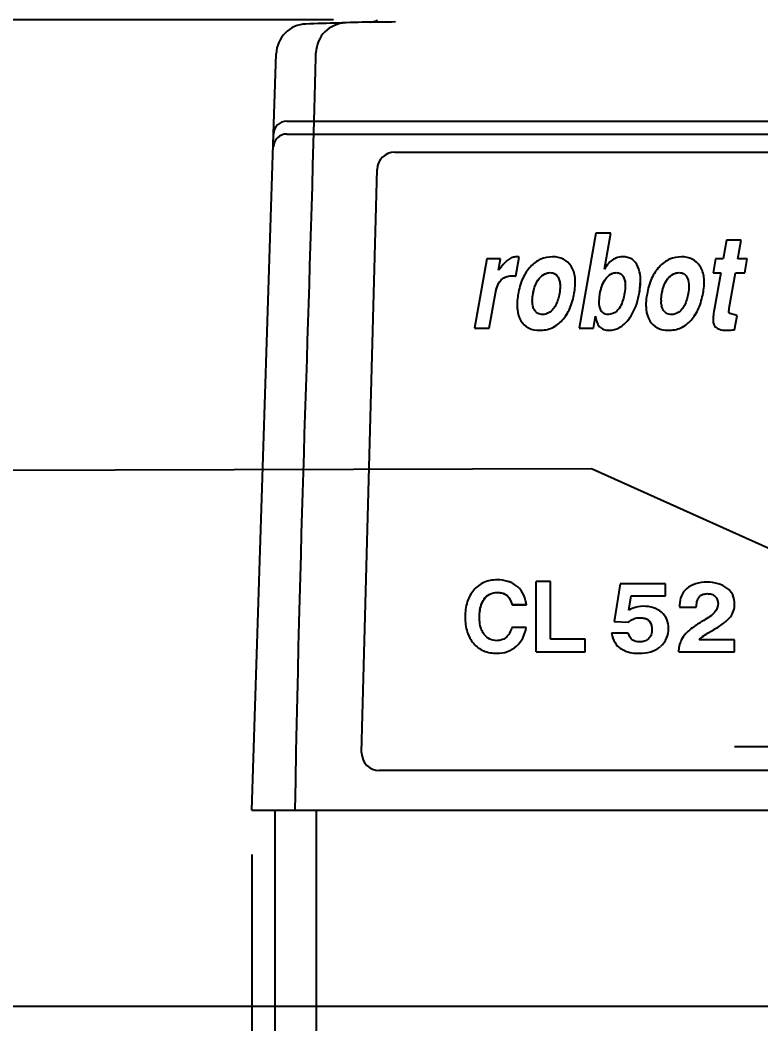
# Model space of a CAD drawing. Extents: x 230 to 4050, y 0 to 2754.
# Drawn here: x 1388.7 to 1556.8, y 965.7 to 1193.6 of the extents above; entities that cross this region are included whole.
import ezdxf

# ---------------------------------------------------------------- set-up
doc = ezdxf.new("R2010")
doc.units = 0
doc.header["$LTSCALE"] = 2
doc.linetypes.add('CENTER', pattern=[50.8, 31.75, -6.35, 6.35, -6.35])
doc.layers.get('0').update_dxf_attribs({"linetype": 'CONTINUOUS'})
doc.layers.get('DEFPOINTS').update_dxf_attribs({"linetype": 'CONTINUOUS'})
doc.layers.add('DANMEN', color=7, linetype='CONTINUOUS')
doc.layers.add('SUNPOU', color=7, linetype='CONTINUOUS')
doc.styles.get("Standard").update_dxf_attribs({"font": 'romans.shx', "bigfont": 'extfont.shx'})
doc.dimstyles.get("Standard").update_dxf_attribs({"dimscale": 10, "dimtxt": 2, "dimasz": 3, "dimexe": 1, "dimexo": 1, "dimgap": 0.6, "dimtad": 3, "dimdec": 0, "dimzin": 0, "dimdsep": 46, "dimtxsty": 'STANDARD', "dimblk1": 'OPEN', "dimblk2": 'OPEN', "dimsah": 1, "dimcen": 1.5, "dimadec": 0, "dimazin": 0, "dimtfac": 1, "dimtdec": 0, "dimtmove": 0, "dimatfit": 0, "dimldrblk": 'DOTSMALL', "dimfxl": 1, "dimtvp": 1, "dimtolj": 1, "dimtzin": 0, "dimarcsym": 0})

# ---------------------------------------------------------------- blocks, each defined once
blk = doc.blocks.new('_DotSmall')
at = {"color": 0, "linetype": 'ByBlock', "const_width": 0.5}
blk.add_lwpolyline([(-0.0625, 0, 1), (0.0625, 0, 1)], format="xyb", close=True, dxfattribs=at)
blk = doc.blocks.new('_OPEN')
at = {"color": 0, "linetype": 'ByBlock'}
for p, q in [((-1, 0.1667), (0, 0)), ((0, 0), (-1, -0.1667)), ((0, 0), (-1, 0))]:
    blk.add_line(p, q, dxfattribs=at)
blk = doc.blocks.new('*D6')
at = {"layer": 'DEFPOINTS', "color": 0}
for p in [(1204.2, 1193.66), (1469.78, 1193.66), (1345.94, 808.66)]:
    blk.add_point(p, dxfattribs=at)
at = {"layer": 'SUNPOU', "color": 0, "lineweight": -2}
for p, q in [((1459.78, 1193.66), (1194.2, 1193.66)), ((1204.2, 838.66), (1204.2, 1163.66)), ((1335.94, 808.66), (1194.2, 808.66))]:
    blk.add_line(p, q, dxfattribs=at)
at = {"layer": 'SUNPOU', "color": 0, "lineweight": -2, "xscale": 30, "yscale": 30, "zscale": 30}
for p, rotation in [((1204.2, 1193.66), 90), ((1204.2, 808.66), 270)]:
    blk.add_blockref('_OPEN', p, dxfattribs=dict(at, rotation=rotation))
at = {"layer": 'SUNPOU', "color": 0, "insert": (1188.2, 1001.16), "char_height": 20, "attachment_point": 5, "rotation": 90}
blk.add_mtext('\\A1;385', dxfattribs=at)
blk = doc.blocks.new('*D7')
at = {"layer": 'DEFPOINTS', "color": 0}
for p in [(1104.2, 1678.66), (1646.02, 1678.66), (1345.94, 808.66)]:
    blk.add_point(p, dxfattribs=at)
at = {"layer": 'SUNPOU', "color": 0, "lineweight": -2}
for p, q in [((1636.02, 1678.66), (1094.2, 1678.66)), ((1104.2, 838.66), (1104.2, 1648.66)), ((1335.94, 808.66), (1094.2, 808.66))]:
    blk.add_line(p, q, dxfattribs=at)
at = {"layer": 'SUNPOU', "color": 0, "lineweight": -2, "xscale": 30, "yscale": 30, "zscale": 30}
for p, rotation in [((1104.2, 1678.66), 90), ((1104.2, 808.66), 270)]:
    blk.add_blockref('_OPEN', p, dxfattribs=dict(at, rotation=rotation))
at = {"layer": 'SUNPOU', "color": 0, "insert": (1088.2, 1243.66), "char_height": 20, "attachment_point": 5, "rotation": 90}
blk.add_mtext('\\A1;870', dxfattribs=at)
blk = doc.blocks.new('*D9')
at = {"layer": 'DEFPOINTS', "color": 0}
for p in [(1861.06, 1598.11), (1441.29, 1014.16), (1861.06, 467.97)]:
    blk.add_point(p, dxfattribs=at)
at = {"layer": 'SUNPOU', "color": 0, "linetype": 'ByBlock', "lineweight": -2}
for p, q in [((1861.06, 1588.11), (1861.06, 457.97)), ((1441.29, 1004.16), (1441.29, 457.97)), ((1471.29, 467.97), (1831.06, 467.97))]:
    blk.add_line(p, q, dxfattribs=at)
at = {"layer": 'SUNPOU', "color": 0, "lineweight": -2, "xscale": 30, "yscale": 30, "zscale": 30, "rotation": 180}
blk.add_blockref('_OPEN', (1441.29, 467.97), dxfattribs=at)
at = {"layer": 'SUNPOU', "color": 0, "lineweight": -2, "xscale": 30, "yscale": 30, "zscale": 30}
blk.add_blockref('_OPEN', (1861.06, 467.97), dxfattribs=at)
at = {"layer": 'SUNPOU', "color": 0, "insert": (1651.17, 483.97), "char_height": 20, "attachment_point": 5}
blk.add_mtext('\\A1;420', dxfattribs=at)
blk = doc.blocks.new('*D21')
at = {"layer": 'DEFPOINTS', "color": 0}
for p in [(1811.29, 1075.36), (1441.29, 1014.16), (1811.29, 517.97)]:
    blk.add_point(p, dxfattribs=at)
at = {"layer": 'SUNPOU', "color": 0, "linetype": 'ByBlock', "lineweight": -2}
for p, q in [((1811.29, 1065.36), (1811.29, 507.97)), ((1441.29, 1004.16), (1441.29, 507.97)), ((1471.29, 517.97), (1781.29, 517.97))]:
    blk.add_line(p, q, dxfattribs=at)
at = {"layer": 'SUNPOU', "color": 0, "lineweight": -2, "xscale": 30, "yscale": 30, "zscale": 30, "rotation": 180}
blk.add_blockref('_OPEN', (1441.29, 517.97), dxfattribs=at)
at = {"layer": 'SUNPOU', "color": 0, "lineweight": -2, "xscale": 30, "yscale": 30, "zscale": 30}
blk.add_blockref('_OPEN', (1811.29, 517.97), dxfattribs=at)
at = {"layer": 'SUNPOU', "color": 0, "insert": (1626.29, 533.97), "char_height": 20, "attachment_point": 5}
blk.add_mtext('\\A1;370', dxfattribs=at)
blk = doc.blocks.new('*D23')
at = {"layer": 'DEFPOINTS', "color": 0}
for p in [(1573.58, 1498.66), (1154.2, 808.66), (1898.5, 808.66)]:
    blk.add_point(p, dxfattribs=at)
at = {"layer": 'SUNPOU', "color": 0, "linetype": 'ByBlock', "lineweight": -2}
for p, q in [((1563.58, 1498.66), (1144.2, 1498.66)), ((1154.2, 1468.66), (1154.2, 838.66)), ((1888.5, 808.66), (1144.2, 808.66))]:
    blk.add_line(p, q, dxfattribs=at)
at = {"layer": 'SUNPOU', "color": 0, "lineweight": -2, "xscale": 30, "yscale": 30, "zscale": 30}
for p, rotation in [((1154.2, 1498.66), 90), ((1154.2, 808.66), 270)]:
    blk.add_blockref('_OPEN', p, dxfattribs=dict(at, rotation=rotation))
at = {"layer": 'SUNPOU', "color": 0, "insert": (1138.2, 1153.66), "char_height": 20, "attachment_point": 5, "rotation": 90}
blk.add_mtext('\\A1;690', dxfattribs=at)

msp = doc.modelspace()

# ---------------------------------------------------------------- linework, layer by layer
at = {"color": 2}
for p, q in [((1468.14, 1193.18), (1468.16, 1193.18)), ((1468.78, 1193.18), (1468.14, 1193.18)), ((1468.85, 1193.18), (1468.78, 1193.18)), ((1469.78, 1193.19), (1468.85, 1193.18)), ((1470.69, 1193.19), (1469.78, 1193.19)), ((1472.96, 1193.19), (1470.69, 1193.19)), ((1473.86, 1193.2), (1472.96, 1193.19)), ((1446.17, 1167.75), (1446.78, 1185.98)), ((1449.17, 1170.66), (1696.74, 1170.66)), ((1441.29, 1014.16), (1446.17, 1167.75)), ((1449.17, 1167.75), (1696.74, 1167.75)), ((1473.69, 1163.6), (1673.46, 1163.6)), ((1466.18, 1027.27), (1469.69, 1159.71)), ((1519.34, 1145.23), (1515.53, 1123.64)), ((1522.69, 1145.23), (1519.34, 1145.23)), ((1521.25, 1137.05), (1522.69, 1145.23)), ((1522.69, 1145.23), (1522.69, 1145.23)), ((1548.96, 1143.63), (1548.21, 1139.4)), ((1552.31, 1143.63), (1548.96, 1143.63)), ((1551.57, 1139.4), (1552.31, 1143.63)), ((1552.31, 1143.63), (1552.31, 1143.63)), ((1494.58, 1139.4), (1491.8, 1123.64)), ((1497.71, 1139.4), (1494.58, 1139.4)), ((1497.25, 1136.8), (1497.71, 1139.4)), ((1497.71, 1139.39), (1497.71, 1139.4)), ((1501.19, 1135.51), (1501.95, 1139.82)), ((1501.19, 1135.51), (1501.94, 1139.76)), ((1501.95, 1139.82), (1501.95, 1139.82)), ((1546.46, 1139.4), (1545.91, 1136.26)), ((1548.21, 1139.4), (1546.46, 1139.4)), ((1553.65, 1139.4), (1551.57, 1139.4)), ((1553.1, 1136.26), (1553.65, 1139.4)), ((1553.1, 1136.26), (1553.65, 1139.39)), ((1553.65, 1139.39), (1553.65, 1139.4)), ((1497.58, 1137.24), (1497.25, 1136.8)), ((1500.31, 1135.57), (1500.31, 1135.57)), ((1501.19, 1135.51), (1501.19, 1135.51)), ((1508.97, 1136.27), (1508.97, 1136.27)), ((1522.01, 1135.39), (1522.01, 1135.39)), ((1523.94, 1136.27), (1523.94, 1136.27)), ((1538.21, 1136.27), (1538.21, 1136.27)), ((1545.91, 1136.26), (1547.66, 1136.26)), ((1545.91, 1136.26), (1545.91, 1136.26)), ((1547.66, 1136.26), (1546.24, 1128.21)), ((1549.6, 1128.24), (1551.01, 1136.26)), ((1549.6, 1128.24), (1551.01, 1136.26)), ((1551.01, 1136.26), (1553.1, 1136.26)), ((1551.01, 1136.26), (1553.1, 1136.26)), ((1551.01, 1136.26), (1551.01, 1136.26)), ((1553.1, 1136.26), (1553.1, 1136.26)), ((1497.61, 1134.36), (1497.61, 1134.37)), ((1506.59, 1135.1), (1506.59, 1135.1)), ((1510.88, 1135), (1510.88, 1135)), ((1514.66, 1134.09), (1514.66, 1134.09)), ((1525.71, 1135.07), (1525.71, 1135.07)), ((1529.23, 1131.79), (1529.48, 1134.41)), ((1529.48, 1134.41), (1529.48, 1134.41)), ((1535.83, 1135.1), (1535.83, 1135.1)), ((1540.12, 1135), (1540.12, 1135)), ((1543.9, 1134.09), (1543.9, 1134.09)), ((1495.15, 1123.64), (1496.56, 1131.6)), ((1495.15, 1123.64), (1496.56, 1131.59)), ((1496.56, 1131.59), (1496.56, 1131.6)), ((1505.07, 1131.54), (1505.07, 1131.54)), ((1514.43, 1131.64), (1514.43, 1131.64)), ((1520.07, 1129.67), (1520.25, 1131.52)), ((1520.25, 1131.52), (1520.25, 1131.52)), ((1529.23, 1131.79), (1529.23, 1131.79)), ((1534.31, 1131.54), (1534.31, 1131.54)), ((1543.66, 1131.64), (1543.66, 1131.64)), ((1501.46, 1128.92), (1501.46, 1128.92)), ((1530.69, 1128.92), (1530.69, 1128.92)), ((1518.77, 1123.64), (1519.25, 1126.38)), ((1518.77, 1123.64), (1519.25, 1126.38)), ((1519.25, 1126.38), (1519.25, 1126.38)), ((1549.6, 1128.24), (1549.6, 1128.24)), ((1550.82, 1123.32), (1551.37, 1126.47)), ((1550.82, 1123.31), (1551.37, 1126.46)), ((1551.37, 1126.46), (1551.37, 1126.47)), ((1502.32, 1125.33), (1502.32, 1125.34)), ((1511.69, 1125.45), (1511.69, 1125.46)), ((1526.64, 1125.51), (1526.64, 1125.52)), ((1531.56, 1125.33), (1531.56, 1125.34)), ((1540.92, 1125.45), (1540.92, 1125.46)), ((1545.92, 1125.48), (1545.96, 1124.93)), ((1545.92, 1125.48), (1545.92, 1125.48)), ((1545.96, 1124.92), (1545.96, 1124.93)), ((1491.8, 1123.64), (1491.8, 1123.64)), ((1491.8, 1123.64), (1495.15, 1123.64)), ((1491.8, 1123.64), (1495.15, 1123.64)), ((1495.15, 1123.64), (1495.15, 1123.64)), ((1506.57, 1123.18), (1506.57, 1123.18)), ((1515.53, 1123.64), (1518.77, 1123.64)), ((1515.53, 1123.64), (1518.77, 1123.64)), ((1515.53, 1123.64), (1515.53, 1123.64)), ((1518.77, 1123.64), (1518.77, 1123.64)), ((1522.38, 1123.18), (1522.38, 1123.18)), ((1535.8, 1123.18), (1535.8, 1123.18)), ((1546.93, 1123.62), (1546.93, 1123.62)), ((1548.88, 1123.18), (1548.88, 1123.18)), ((1550.82, 1123.31), (1550.82, 1123.32)), ((1509.04, 1066.15), (1505.78, 1066.15)), ((1505.78, 1050.16), (1505.78, 1066.15)), ((1509.04, 1053.03), (1509.04, 1066.15)), ((1524.84, 1065.61), (1523.47, 1057.01)), ((1535.11, 1065.61), (1524.84, 1065.61)), ((1535.11, 1062.89), (1535.11, 1065.61)), ((1496.96, 1063.63), (1496.96, 1063.63)), ((1526.81, 1059.62), (1527.33, 1062.9)), ((1526.81, 1059.61), (1527.33, 1062.89)), ((1527.33, 1062.9), (1535.11, 1062.9)), ((1527.33, 1062.89), (1527.33, 1062.9)), ((1527.33, 1062.89), (1534.14, 1062.89)), ((1542.82, 1062.69), (1542.82, 1062.69)), ((1544.62, 1063.37), (1544.62, 1063.37)), ((1546.38, 1062.74), (1546.38, 1062.74)), ((1493.98, 1062.13), (1493.98, 1062.14)), ((1500.31, 1060.87), (1503.57, 1060.87)), ((1500.31, 1060.86), (1500.31, 1060.87)), ((1500.31, 1060.86), (1503.57, 1060.86)), ((1503.57, 1060.86), (1503.57, 1060.87)), ((1538.33, 1060.81), (1538.33, 1060.81)), ((1538.34, 1060.27), (1542.12, 1060.27)), ((1538.34, 1060.27), (1538.34, 1060.27)), ((1542.12, 1060.27), (1542.12, 1060.27)), ((1547.04, 1061.12), (1547.04, 1061.13)), ((1550.82, 1060.99), (1550.82, 1061)), ((1489.66, 1058.05), (1489.66, 1058.05)), ((1489.66, 1058.05), (1489.66, 1058.05)), ((1492.92, 1058.04), (1492.92, 1058.04)), ((1529.33, 1057.91), (1529.33, 1057.91)), ((1549.85, 1058.1), (1549.85, 1058.1)), ((1503.53, 1055.72), (1500.28, 1055.72)), ((1503.53, 1055.72), (1503.53, 1055.72)), ((1523.47, 1057.01), (1526.74, 1056.89)), ((1523.47, 1057.01), (1526.74, 1056.89)), ((1523.47, 1057.01), (1523.47, 1057.01)), ((1526.74, 1056.89), (1526.74, 1056.89)), ((1526.66, 1054.37), (1522.88, 1054.37)), ((1522.88, 1054.37), (1522.88, 1054.37)), ((1532.06, 1055.15), (1532.06, 1055.16)), ((1535.84, 1055.5), (1535.84, 1055.5)), ((1544.82, 1054.46), (1546.19, 1055.26)), ((1544.82, 1054.46), (1546.19, 1055.26)), ((1544.82, 1054.46), (1544.82, 1054.46)), ((1546.19, 1055.26), (1546.19, 1055.26)), ((1491.6, 1052.03), (1491.6, 1052.04)), ((1501.3, 1051.42), (1501.3, 1051.42)), ((1516.88, 1053.03), (1509.04, 1053.03)), ((1516.88, 1050.16), (1516.88, 1053.03)), ((1534.03, 1051.41), (1534.03, 1051.41)), ((1550.78, 1052.88), (1542.75, 1052.88)), ((1550.78, 1050.16), (1550.78, 1052.88)), ((1496.81, 1049.82), (1496.81, 1049.82)), ((1505.78, 1050.16), (1516.88, 1050.16)), ((1525.01, 1050.85), (1525.01, 1050.86)), ((1529.17, 1049.82), (1529.17, 1049.82)), ((1538.15, 1050.67), (1538.15, 1050.67)), ((1538.15, 1050.16), (1538.15, 1050.67)), ((1538.15, 1050.16), (1550.78, 1050.16)), ((1466.18, 1027.27), (1466.18, 1027.17)), ((1676.97, 1023.17), (1470.18, 1023.17)), ((1441.29, 1014.16), (1705.95, 1014.16)), ((1446.58, 826.66), (1446.58, 1014.16)), ((1455.95, 826.66), (1455.95, 1014.16))]:
    msp.add_line(p, q, dxfattribs=at)
msp.add_lwpolyline([(1468.89, 1193.27), (1469.44, 1193.44), (1469.81, 1193.61)], dxfattribs=at)
for centre, radius, start, end in [((1453.77, 1185.74), 7, 91.8525, 178.0855), ((1563.75, -2214.55), 3409.07, 91.60712, 91.8525), ((1462.81, 1186.02), 7, 91.7003, 178.5963), ((1468.02, 1197.2), 4.02, 271.6551, 286.6648), ((1468.03, 1197.18), 4, 286.6977, 289.452), ((1468.02, 1197.19), 4.01, 289.4569, 296.4711), ((1449.17, 1167.66), 3, 90, 178.2), ((1449.17, 1164.75), 3, 90, 178.2), ((1473.69, 1159.6), 4, 89.9864, 178.4853), ((1512.42, 1129.81), 7.52, 178.4448, 179.9237), ((1511.66, 1129.81), 6.75, 179.9289, 180.9536), ((1508.89, 1129.6), 3.98, 189.4201, 192.8074), ((1541.66, 1129.81), 7.52, 178.4448, 179.9237), ((1540.89, 1129.81), 6.75, 179.9289, 180.9536), ((1538.13, 1129.6), 3.98, 189.42, 192.8074), ((1553.55, 1060.79), 15.22, 179.9229, 180.5347), ((1547.2, 1060.74), 8.87, 180.6042, 181.3453), ((1546.75, 1060.73), 8.42, 181.3525, 181.7806), ((1546.99, 1060.74), 8.66, 181.7894, 183.1324), ((1530.33, 1055.57), 5.57, 308.8161, 311.581), ((1470.18, 1027.17), 4, 180.0436, 270.0142)]:
    msp.add_arc(centre, radius, start, end, dxfattribs=at)
for points, knots in [([(1451.08, 1014.16), (1452.52, 1088.01), (1453.96, 1116.06), (1455.41, 1170.66), (1455.54, 1175.64), (1455.68, 1180.81), (1455.81, 1186.2)], [0, 0, 0, 0, 1, 1, 1, 1.091109, 1.091109, 1.091109, 1.091109]), ([(1501.35, 1139.86), (1501.02, 1139.86), (1500.34, 1139.74), (1499.38, 1139.2), (1498.44, 1138.34), (1497.87, 1137.64), (1497.58, 1137.24)], [0, 0, 0, 0, 0.203288, 0.427411, 0.689741, 1, 1, 1, 1]), ([(1501.95, 1139.82), (1501.89, 1139.83), (1501.69, 1139.85), (1501.49, 1139.86), (1501.35, 1139.86)], [0, 0, 0, 0, 0.30952, 1, 1, 1, 1]), ([(1509.52, 1139.86), (1508.6, 1139.86), (1506.69, 1139.49), (1505.15, 1138.32), (1504.5, 1137.63)], [0, 0, 0, 0, 0.49275, 1, 1, 1, 1]), ([(1513.71, 1137.75), (1513.27, 1138.41), (1512.03, 1139.58), (1510.35, 1139.86), (1509.52, 1139.86)], [0, 0, 0, 0, 0.486895, 1, 1, 1, 1]), ([(1514.66, 1134.09), (1514.66, 1134.45), (1514.6, 1135.71), (1514.22, 1137), (1513.71, 1137.75)], [0, 0, 0, 0, 0.282054, 1, 1, 1, 1]), ([(1523.3, 1139.3), (1522.91, 1139.08), (1522.13, 1138.39), (1521.55, 1137.54), (1521.25, 1137.05)], [0, 0, 0, 0, 0.43539, 1, 1, 1, 1]), ([(1525.44, 1139.86), (1524.89, 1139.86), (1524.13, 1139.71), (1523.47, 1139.39), (1523.3, 1139.3)], [0, 0, 0, 0, 0.743596, 1, 1, 1, 1]), ([(1528.88, 1137.62), (1528.6, 1138.28), (1527.68, 1139.54), (1526.16, 1139.86), (1525.44, 1139.86)], [0, 0, 0, 0, 0.49885, 1, 1, 1, 1]), ([(1538.76, 1139.86), (1537.83, 1139.86), (1535.93, 1139.49), (1534.39, 1138.32), (1533.74, 1137.63)], [0, 0, 0, 0, 0.49275, 1, 1, 1, 1]), ([(1542.95, 1137.75), (1542.51, 1138.41), (1541.26, 1139.58), (1539.59, 1139.86), (1538.76, 1139.86)], [0, 0, 0, 0, 0.486895, 1, 1, 1, 1]), ([(1543.9, 1134.09), (1543.9, 1134.45), (1543.84, 1135.71), (1543.46, 1137), (1542.95, 1137.75)], [0, 0, 0, 0, 0.282054, 1, 1, 1, 1]), ([(1497.61, 1134.36), (1497.92, 1134.74), (1498.75, 1135.39), (1499.79, 1135.57), (1500.31, 1135.57)], [0, 0, 0, 0, 0.485757, 1, 1, 1, 1]), ([(1497.61, 1134.37), (1497.93, 1134.76), (1498.77, 1135.4), (1499.8, 1135.57), (1500.31, 1135.57)], [0, 0, 0, 0, 0.499369, 1, 1, 1, 1]), ([(1500.31, 1135.57), (1500.37, 1135.57), (1500.67, 1135.56), (1500.96, 1135.53), (1501.19, 1135.51)], [0, 0, 0, 0, 0.218395, 1, 1, 1, 1]), ([(1504.5, 1137.63), (1503.77, 1136.85), (1502.52, 1134.87), (1501.91, 1132.63), (1501.7, 1131.42)], [0, 0, 0, 0, 0.46501, 1, 1, 1, 1]), ([(1506.59, 1135.1), (1506.9, 1135.43), (1507.61, 1136.03), (1508.52, 1136.27), (1508.97, 1136.27)], [0, 0, 0, 0, 0.501153, 1, 1, 1, 1]), ([(1506.59, 1135.1), (1506.92, 1135.45), (1507.63, 1136.04), (1508.55, 1136.27), (1508.97, 1136.27)], [0, 0, 0, 0, 0.530372, 1, 1, 1, 1]), ([(1508.97, 1136.27), (1509.37, 1136.27), (1510.22, 1136.08), (1510.72, 1135.37), (1510.88, 1135)], [0, 0, 0, 0, 0.499787, 1, 1, 1, 1]), ([(1508.97, 1136.27), (1509.37, 1136.27), (1510.22, 1136.08), (1510.72, 1135.37), (1510.88, 1135)], [0, 0, 0, 0, 0.496274, 1, 1, 1, 1]), ([(1520.25, 1131.52), (1520.44, 1132.58), (1520.86, 1134.01), (1521.76, 1135.14), (1522.01, 1135.39)], [0, 0, 0, 0, 0.749014, 1, 1, 1, 1]), ([(1520.25, 1131.52), (1520.32, 1131.93), (1520.63, 1133.32), (1521.29, 1134.68), (1522.01, 1135.39)], [0, 0, 0, 0, 0.288901, 1, 1, 1, 1]), ([(1522.01, 1135.39), (1522.27, 1135.65), (1522.85, 1136.1), (1523.58, 1136.27), (1523.94, 1136.27)], [0, 0, 0, 0, 0.5009, 1, 1, 1, 1]), ([(1522.01, 1135.39), (1522.28, 1135.66), (1522.87, 1136.11), (1523.6, 1136.27), (1523.94, 1136.27)], [0, 0, 0, 0, 0.526542, 1, 1, 1, 1]), ([(1523.94, 1136.27), (1524.31, 1136.27), (1525.1, 1136.07), (1525.56, 1135.41), (1525.71, 1135.07)], [0, 0, 0, 0, 0.499223, 1, 1, 1, 1]), ([(1523.94, 1136.27), (1524.31, 1136.27), (1525.09, 1136.07), (1525.56, 1135.42), (1525.71, 1135.07)], [0, 0, 0, 0, 0.490914, 1, 1, 1, 1]), ([(1529.48, 1134.41), (1529.48, 1134.71), (1529.43, 1135.8), (1529.2, 1136.89), (1528.88, 1137.62)], [0, 0, 0, 0, 0.273577, 1, 1, 1, 1]), ([(1533.74, 1137.63), (1533.01, 1136.85), (1531.75, 1134.87), (1531.15, 1132.63), (1530.93, 1131.42)], [0, 0, 0, 0, 0.46501, 1, 1, 1, 1]), ([(1535.83, 1135.1), (1536.14, 1135.43), (1536.84, 1136.03), (1537.75, 1136.27), (1538.21, 1136.27)], [0, 0, 0, 0, 0.501153, 1, 1, 1, 1]), ([(1535.83, 1135.1), (1536.15, 1135.45), (1536.87, 1136.04), (1537.78, 1136.27), (1538.21, 1136.27)], [0, 0, 0, 0, 0.530372, 1, 1, 1, 1]), ([(1538.21, 1136.27), (1538.61, 1136.27), (1539.46, 1136.08), (1539.96, 1135.37), (1540.12, 1135)], [0, 0, 0, 0, 0.499787, 1, 1, 1, 1]), ([(1496.56, 1131.6), (1496.64, 1132.09), (1496.87, 1133.06), (1497.29, 1133.98), (1497.61, 1134.37)], [0, 0, 0, 0, 0.500813, 1, 1, 1, 1]), ([(1496.56, 1131.59), (1496.65, 1132.15), (1496.88, 1133.12), (1497.34, 1134.03), (1497.61, 1134.36)], [0, 0, 0, 0, 0.567405, 1, 1, 1, 1]), ([(1505.07, 1131.54), (1505.24, 1132.5), (1505.6, 1133.8), (1506.37, 1134.86), (1506.59, 1135.1)], [0, 0, 0, 0, 0.749214, 1, 1, 1, 1]), ([(1505.07, 1131.54), (1505.14, 1131.91), (1505.42, 1133.17), (1505.97, 1134.43), (1506.59, 1135.1)], [0, 0, 0, 0, 0.292672, 1, 1, 1, 1]), ([(1510.88, 1135), (1510.94, 1134.87), (1511.15, 1134.27), (1511.21, 1133.64), (1511.21, 1133.15)], [0, 0, 0, 0, 0.225779, 1, 1, 1, 1]), ([(1514.43, 1131.64), (1514.47, 1131.86), (1514.6, 1132.67), (1514.66, 1133.49), (1514.66, 1134.09)], [0, 0, 0, 0, 0.267812, 1, 1, 1, 1]), ([(1525.71, 1135.07), (1525.76, 1134.95), (1525.96, 1134.41), (1526.01, 1133.82), (1526.01, 1133.37)], [0, 0, 0, 0, 0.220553, 1, 1, 1, 1]), ([(1529.23, 1131.79), (1529.27, 1132.02), (1529.4, 1132.88), (1529.48, 1133.76), (1529.48, 1134.41)], [0, 0, 0, 0, 0.26729, 1, 1, 1, 1]), ([(1534.31, 1131.54), (1534.48, 1132.5), (1534.84, 1133.8), (1535.61, 1134.86), (1535.83, 1135.1)], [0, 0, 0, 0, 0.749214, 1, 1, 1, 1]), ([(1534.31, 1131.54), (1534.37, 1131.91), (1534.65, 1133.17), (1535.2, 1134.43), (1535.83, 1135.1)], [0, 0, 0, 0, 0.292673, 1, 1, 1, 1]), ([(1543.66, 1131.64), (1543.7, 1131.86), (1543.83, 1132.67), (1543.9, 1133.49), (1543.9, 1134.09)], [0, 0, 0, 0, 0.267812, 1, 1, 1, 1]), ([(1501.7, 1131.42), (1501.66, 1131.2), (1501.53, 1130.37), (1501.46, 1129.53), (1501.46, 1128.92)], [0, 0, 0, 0, 0.267902, 1, 1, 1, 1]), ([(1511.05, 1131.52), (1510.89, 1130.59), (1510.54, 1129.35), (1509.86, 1128.28), (1509.67, 1128.04)], [0, 0, 0, 0, 0.749355, 1, 1, 1, 1]), ([(1511.69, 1125.46), (1512.4, 1126.25), (1513.62, 1128.22), (1514.22, 1130.44), (1514.43, 1131.64)], [0, 0, 0, 0, 0.466229, 1, 1, 1, 1]), ([(1511.69, 1125.45), (1512.4, 1126.24), (1513.62, 1128.22), (1514.22, 1130.44), (1514.43, 1131.64)], [0, 0, 0, 0, 0.466229, 1, 1, 1, 1]), ([(1525.84, 1131.61), (1525.74, 1131.07), (1525.5, 1129.99), (1524.9, 1128.45), (1523.84, 1127.11), (1522.7, 1126.78), (1522.16, 1126.78)], [0, 0, 0, 0, 0.251006, 0.501978, 0.751718, 1, 1, 1, 1]), ([(1526.64, 1125.52), (1526.96, 1125.91), (1528.25, 1127.8), (1528.92, 1130.05), (1529.23, 1131.79)], [0, 0, 0, 0, 0.225043, 1, 1, 1, 1]), ([(1526.64, 1125.51), (1526.96, 1125.91), (1528.25, 1127.8), (1528.92, 1130.05), (1529.23, 1131.79)], [0, 0, 0, 0, 0.225043, 1, 1, 1, 1]), ([(1530.93, 1131.42), (1530.89, 1131.2), (1530.76, 1130.37), (1530.69, 1129.53), (1530.69, 1128.92)], [0, 0, 0, 0, 0.267902, 1, 1, 1, 1]), ([(1540.29, 1131.52), (1540.12, 1130.59), (1539.78, 1129.35), (1539.09, 1128.28), (1538.9, 1128.04)], [0, 0, 0, 0, 0.749355, 1, 1, 1, 1]), ([(1540.92, 1125.46), (1541.63, 1126.25), (1542.85, 1128.22), (1543.45, 1130.44), (1543.66, 1131.64)], [0, 0, 0, 0, 0.466229, 1, 1, 1, 1]), ([(1540.92, 1125.45), (1541.63, 1126.24), (1542.85, 1128.22), (1543.45, 1130.44), (1543.66, 1131.64)], [0, 0, 0, 0, 0.466229, 1, 1, 1, 1]), ([(1501.46, 1128.92), (1501.46, 1128.57), (1501.51, 1127.34), (1501.86, 1126.09), (1502.32, 1125.33)], [0, 0, 0, 0, 0.280147, 1, 1, 1, 1]), ([(1501.46, 1128.92), (1501.46, 1128.57), (1501.51, 1127.34), (1501.86, 1126.1), (1502.32, 1125.34)], [0, 0, 0, 0, 0.280113, 1, 1, 1, 1]), ([(1520.86, 1127.23), (1520.7, 1127.38), (1520.17, 1128.09), (1520.07, 1129.02), (1520.07, 1129.67)], [0, 0, 0, 0, 0.251507, 1, 1, 1, 1]), ([(1530.69, 1128.92), (1530.69, 1128.57), (1530.75, 1127.34), (1531.09, 1126.1), (1531.56, 1125.34)], [0, 0, 0, 0, 0.280113, 1, 1, 1, 1]), ([(1530.69, 1128.92), (1530.69, 1128.57), (1530.75, 1127.34), (1531.09, 1126.09), (1531.56, 1125.33)], [0, 0, 0, 0, 0.280147, 1, 1, 1, 1]), ([(1507.26, 1126.78), (1506.86, 1126.78), (1506.04, 1126.96), (1505.49, 1127.6), (1505.3, 1127.95)], [0, 0, 0, 0, 0.49989, 1, 1, 1, 1]), ([(1509.67, 1128.04), (1509.38, 1127.67), (1508.68, 1127.01), (1507.73, 1126.78), (1507.26, 1126.78)], [0, 0, 0, 0, 0.500814, 1, 1, 1, 1]), ([(1519.25, 1126.38), (1519.32, 1125.53), (1519.68, 1124.18), (1521.14, 1123.28), (1521.96, 1123.18), (1522.38, 1123.18)], [0, 0, 0, 0, 0.517523, 0.742292, 1, 1, 1, 1]), ([(1519.25, 1126.38), (1519.32, 1125.52), (1519.68, 1124.18), (1521.14, 1123.28), (1521.96, 1123.18), (1522.38, 1123.18)], [0, 0, 0, 0, 0.517523, 0.742292, 1, 1, 1, 1]), ([(1522.16, 1126.78), (1521.93, 1126.78), (1521.46, 1126.83), (1521.03, 1127.07), (1520.86, 1127.23)], [0, 0, 0, 0, 0.500974, 1, 1, 1, 1]), ([(1536.49, 1126.78), (1536.1, 1126.78), (1535.27, 1126.96), (1534.72, 1127.6), (1534.53, 1127.95)], [0, 0, 0, 0, 0.49989, 1, 1, 1, 1]), ([(1538.9, 1128.04), (1538.61, 1127.67), (1537.91, 1127.01), (1536.96, 1126.78), (1536.49, 1126.78)], [0, 0, 0, 0, 0.500814, 1, 1, 1, 1]), ([(1546.24, 1128.21), (1546.15, 1127.69), (1546, 1126.78), (1545.92, 1125.87), (1545.92, 1125.48)], [0, 0, 0, 0, 0.580138, 1, 1, 1, 1]), ([(1550.54, 1126.77), (1550.36, 1126.8), (1550.04, 1126.86), (1549.66, 1127), (1549.58, 1127.16)], [0, 0, 0, 0, 0.505266, 1, 1, 1, 1]), ([(1551.37, 1126.47), (1551.29, 1126.51), (1551.02, 1126.63), (1550.74, 1126.75), (1550.54, 1126.77)], [0, 0, 0, 0, 0.318427, 1, 1, 1, 1]), ([(1502.32, 1125.34), (1502.73, 1124.67), (1504, 1123.45), (1505.71, 1123.18), (1506.57, 1123.18)], [0, 0, 0, 0, 0.477482, 1, 1, 1, 1]), ([(1502.32, 1125.33), (1502.73, 1124.66), (1504, 1123.45), (1505.71, 1123.18), (1506.57, 1123.18)], [0, 0, 0, 0, 0.477482, 1, 1, 1, 1]), ([(1506.57, 1123.18), (1507.52, 1123.18), (1509.47, 1123.53), (1511.05, 1124.75), (1511.69, 1125.46)], [0, 0, 0, 0, 0.49958, 1, 1, 1, 1]), ([(1506.57, 1123.18), (1507.52, 1123.18), (1509.47, 1123.53), (1511.05, 1124.74), (1511.69, 1125.45)], [0, 0, 0, 0, 0.49958, 1, 1, 1, 1]), ([(1522.38, 1123.18), (1523.16, 1123.18), (1524.85, 1123.64), (1526.08, 1124.83), (1526.64, 1125.52)], [0, 0, 0, 0, 0.466232, 1, 1, 1, 1]), ([(1522.38, 1123.18), (1523.16, 1123.18), (1524.85, 1123.64), (1526.08, 1124.82), (1526.64, 1125.51)], [0, 0, 0, 0, 0.466232, 1, 1, 1, 1]), ([(1531.56, 1125.34), (1531.97, 1124.67), (1533.24, 1123.45), (1534.94, 1123.18), (1535.8, 1123.18)], [0, 0, 0, 0, 0.477482, 1, 1, 1, 1]), ([(1531.56, 1125.33), (1531.97, 1124.66), (1533.24, 1123.45), (1534.94, 1123.18), (1535.8, 1123.18)], [0, 0, 0, 0, 0.477482, 1, 1, 1, 1]), ([(1535.8, 1123.18), (1536.76, 1123.18), (1538.71, 1123.53), (1540.28, 1124.75), (1540.92, 1125.46)], [0, 0, 0, 0, 0.49958, 1, 1, 1, 1]), ([(1535.8, 1123.18), (1536.76, 1123.18), (1538.71, 1123.53), (1540.28, 1124.74), (1540.92, 1125.45)], [0, 0, 0, 0, 0.49958, 1, 1, 1, 1]), ([(1545.96, 1124.93), (1546.01, 1124.65), (1546.22, 1124.11), (1546.68, 1123.75), (1546.93, 1123.62)], [0, 0, 0, 0, 0.494671, 1, 1, 1, 1]), ([(1545.96, 1124.92), (1546.01, 1124.65), (1546.22, 1124.11), (1546.68, 1123.75), (1546.93, 1123.62)], [0, 0, 0, 0, 0.494671, 1, 1, 1, 1]), ([(1546.93, 1123.62), (1547.07, 1123.54), (1547.68, 1123.27), (1548.37, 1123.18), (1548.88, 1123.18)], [0, 0, 0, 0, 0.233972, 1, 1, 1, 1]), ([(1546.93, 1123.62), (1547.07, 1123.55), (1547.68, 1123.28), (1548.37, 1123.18), (1548.88, 1123.18)], [0, 0, 0, 0, 0.233972, 1, 1, 1, 1]), ([(1548.88, 1123.18), (1549.01, 1123.18), (1549.66, 1123.2), (1550.3, 1123.26), (1550.82, 1123.32)], [0, 0, 0, 0, 0.198126, 1, 1, 1, 1]), ([(1548.88, 1123.18), (1549.01, 1123.18), (1549.66, 1123.2), (1550.3, 1123.26), (1550.82, 1123.31)], [0, 0, 0, 0, 0.198126, 1, 1, 1, 1]), ([(1496.9, 1066.5), (1495.88, 1066.5), (1493.87, 1066.17), (1492.24, 1064.91), (1491.62, 1064.18)], [0, 0, 0, 0, 0.513213, 1, 1, 1, 1]), ([(1500.08, 1065.87), (1499.85, 1065.98), (1498.83, 1066.36), (1497.73, 1066.5), (1496.9, 1066.5)], [0, 0, 0, 0, 0.235913, 1, 1, 1, 1]), ([(1502.35, 1064.09), (1501.91, 1064.66), (1501.17, 1065.33), (1500.31, 1065.77), (1500.08, 1065.87)], [0, 0, 0, 0, 0.743008, 1, 1, 1, 1]), ([(1544.53, 1065.96), (1543.65, 1065.96), (1542, 1065.79), (1540.5, 1065.01), (1539.94, 1064.51)], [0, 0, 0, 0, 0.543052, 1, 1, 1, 1]), ([(1549.08, 1064.64), (1548.48, 1065.09), (1547, 1065.79), (1545.39, 1065.96), (1544.53, 1065.96)], [0, 0, 0, 0, 0.465236, 1, 1, 1, 1]), ([(1491.62, 1064.18), (1490.96, 1063.4), (1489.91, 1061.41), (1489.66, 1059.21), (1489.66, 1058.05)], [0, 0, 0, 0, 0.468644, 1, 1, 1, 1]), ([(1493.98, 1062.13), (1494.3, 1062.6), (1495.19, 1063.41), (1496.38, 1063.63), (1496.96, 1063.63)], [0, 0, 0, 0, 0.492975, 1, 1, 1, 1]), ([(1493.98, 1062.14), (1494.31, 1062.61), (1495.2, 1063.42), (1496.39, 1063.63), (1496.96, 1063.63)], [0, 0, 0, 0, 0.499543, 1, 1, 1, 1]), ([(1496.96, 1063.63), (1497.37, 1063.63), (1498.16, 1063.54), (1499.59, 1062.8), (1500.13, 1061.64), (1500.31, 1060.86)], [0, 0, 0, 0, 0.261409, 0.494138, 1, 1, 1, 1]), ([(1496.96, 1063.63), (1497.36, 1063.63), (1498.15, 1063.55), (1499.59, 1062.8), (1500.13, 1061.63), (1500.31, 1060.87)], [0, 0, 0, 0, 0.251919, 0.503019, 1, 1, 1, 1]), ([(1503.57, 1060.87), (1503.51, 1061.19), (1503.29, 1062.32), (1502.84, 1063.43), (1502.35, 1064.09)], [0, 0, 0, 0, 0.286234, 1, 1, 1, 1]), ([(1539.94, 1064.51), (1539.43, 1064.06), (1538.57, 1062.92), (1538.33, 1061.51), (1538.33, 1060.81)], [0, 0, 0, 0, 0.493411, 1, 1, 1, 1]), ([(1542.12, 1060.27), (1542.13, 1060.7), (1542.2, 1061.54), (1542.53, 1062.39), (1542.82, 1062.69)], [0, 0, 0, 0, 0.502009, 1, 1, 1, 1]), ([(1542.82, 1062.69), (1543.05, 1062.93), (1543.63, 1063.29), (1544.3, 1063.37), (1544.62, 1063.37)], [0, 0, 0, 0, 0.498932, 1, 1, 1, 1]), ([(1544.62, 1063.37), (1544.94, 1063.37), (1545.58, 1063.3), (1546.15, 1062.96), (1546.38, 1062.74)], [0, 0, 0, 0, 0.500964, 1, 1, 1, 1]), ([(1546.38, 1062.74), (1546.59, 1062.54), (1546.94, 1062.03), (1547.04, 1061.42), (1547.04, 1061.13)], [0, 0, 0, 0, 0.499665, 1, 1, 1, 1]), ([(1550.82, 1061), (1550.82, 1061.7), (1550.56, 1063.13), (1549.62, 1064.23), (1549.08, 1064.64)], [0, 0, 0, 0, 0.510106, 1, 1, 1, 1]), ([(1492.92, 1058.04), (1492.92, 1059.11), (1493.09, 1060.58), (1493.77, 1061.84), (1493.98, 1062.14)], [0, 0, 0, 0, 0.749033, 1, 1, 1, 1]), ([(1492.92, 1058.04), (1492.92, 1058.45), (1492.99, 1059.86), (1493.39, 1061.31), (1493.98, 1062.13)], [0, 0, 0, 0, 0.288487, 1, 1, 1, 1]), ([(1530.13, 1060.5), (1529.27, 1060.5), (1528.1, 1060.27), (1527.06, 1059.76), (1526.81, 1059.62)], [0, 0, 0, 0, 0.744923, 1, 1, 1, 1]), ([(1534.22, 1059.13), (1533.69, 1059.58), (1532.37, 1060.31), (1530.89, 1060.5), (1530.13, 1060.5)], [0, 0, 0, 0, 0.47753, 1, 1, 1, 1]), ([(1549.85, 1058.1), (1550.16, 1058.5), (1550.67, 1059.43), (1550.82, 1060.47), (1550.82, 1061)], [0, 0, 0, 0, 0.492118, 1, 1, 1, 1]), ([(1489.66, 1058.05), (1489.66, 1056.91), (1489.9, 1054.74), (1490.95, 1052.78), (1491.6, 1052.03)], [0, 0, 0, 0, 0.534426, 1, 1, 1, 1]), ([(1489.66, 1058.05), (1489.66, 1056.91), (1489.9, 1054.74), (1490.95, 1052.79), (1491.6, 1052.04)], [0, 0, 0, 0, 0.534426, 1, 1, 1, 1]), ([(1493.98, 1054.08), (1493.77, 1054.35), (1493.08, 1055.57), (1492.92, 1057.01), (1492.92, 1058.04)], [0, 0, 0, 0, 0.251028, 1, 1, 1, 1]), ([(1526.74, 1056.89), (1527.08, 1057.22), (1527.9, 1057.76), (1528.86, 1057.91), (1529.33, 1057.91)], [0, 0, 0, 0, 0.499807, 1, 1, 1, 1]), ([(1526.74, 1056.89), (1527.08, 1057.21), (1527.89, 1057.75), (1528.85, 1057.91), (1529.33, 1057.91)], [0, 0, 0, 0, 0.492655, 1, 1, 1, 1]), ([(1529.33, 1057.91), (1529.7, 1057.91), (1530.45, 1057.85), (1531.46, 1057.29), (1531.99, 1056.27), (1532.06, 1055.52), (1532.06, 1055.16)], [0, 0, 0, 0, 0.250754, 0.500013, 0.74933, 1, 1, 1, 1]), ([(1529.33, 1057.91), (1529.74, 1057.91), (1530.48, 1057.83), (1531.44, 1057.28), (1531.99, 1056.31), (1532.06, 1055.56), (1532.06, 1055.15)], [0, 0, 0, 0, 0.272147, 0.497707, 0.724574, 1, 1, 1, 1]), ([(1535.84, 1055.5), (1535.84, 1056.2), (1535.6, 1057.58), (1534.73, 1058.7), (1534.22, 1059.13)], [0, 0, 0, 0, 0.509889, 1, 1, 1, 1]), ([(1546.42, 1059.32), (1546.1, 1058.87), (1545.21, 1058.16), (1544.28, 1057.56), (1543.8, 1057.27)], [0, 0, 0, 0, 0.499332, 1, 1, 1, 1]), ([(1546.19, 1055.26), (1546.97, 1055.72), (1548.27, 1056.55), (1549.45, 1057.59), (1549.85, 1058.1)], [0, 0, 0, 0, 0.583645, 1, 1, 1, 1]), ([(1500.28, 1055.72), (1500.13, 1055.28), (1499.79, 1054.41), (1499.23, 1053.63), (1498.86, 1053.34)], [0, 0, 0, 0, 0.501122, 1, 1, 1, 1]), ([(1501.3, 1051.42), (1501.89, 1051.95), (1502.92, 1053.28), (1503.39, 1054.88), (1503.53, 1055.72)], [0, 0, 0, 0, 0.481098, 1, 1, 1, 1]), ([(1501.3, 1051.42), (1501.89, 1051.95), (1502.92, 1053.28), (1503.39, 1054.88), (1503.53, 1055.72)], [0, 0, 0, 0, 0.481098, 1, 1, 1, 1]), ([(1543.8, 1057.27), (1543.05, 1056.83), (1541.82, 1056.06), (1540.64, 1055.2), (1540.21, 1054.8)], [0, 0, 0, 0, 0.599358, 1, 1, 1, 1]), ([(1496.85, 1052.69), (1496.31, 1052.69), (1495.18, 1052.9), (1494.32, 1053.65), (1493.98, 1054.08)], [0, 0, 0, 0, 0.500225, 1, 1, 1, 1]), ([(1498.86, 1053.34), (1498.58, 1053.12), (1497.93, 1052.79), (1497.21, 1052.69), (1496.85, 1052.69)], [0, 0, 0, 0, 0.499691, 1, 1, 1, 1]), ([(1522.88, 1054.37), (1523.04, 1053.64), (1523.48, 1052.28), (1524.47, 1051.21), (1525.01, 1050.86)], [0, 0, 0, 0, 0.539192, 1, 1, 1, 1]), ([(1522.88, 1054.37), (1523.04, 1053.63), (1523.48, 1052.28), (1524.47, 1051.2), (1525.01, 1050.85)], [0, 0, 0, 0, 0.539192, 1, 1, 1, 1]), ([(1527.68, 1052.82), (1527.42, 1053), (1527.04, 1053.52), (1526.78, 1054.08), (1526.66, 1054.37)], [0, 0, 0, 0, 0.498981, 1, 1, 1, 1]), ([(1532.06, 1055.16), (1532.06, 1054.78), (1531.97, 1054.02), (1531.53, 1053.36), (1531.25, 1053.11)], [0, 0, 0, 0, 0.501215, 1, 1, 1, 1]), ([(1534.03, 1051.41), (1534.59, 1051.91), (1535.56, 1053.17), (1535.84, 1054.73), (1535.84, 1055.5)], [0, 0, 0, 0, 0.494374, 1, 1, 1, 1]), ([(1540.21, 1054.8), (1540.06, 1054.65), (1539.46, 1054.04), (1538.97, 1053.33), (1538.69, 1052.77)], [0, 0, 0, 0, 0.258589, 1, 1, 1, 1]), ([(1542.75, 1052.87), (1542.88, 1053.01), (1543.51, 1053.62), (1544.24, 1054.12), (1544.82, 1054.46)], [0, 0, 0, 0, 0.223984, 1, 1, 1, 1]), ([(1491.6, 1052.04), (1492.22, 1051.33), (1493.84, 1050.13), (1495.82, 1049.82), (1496.81, 1049.82)], [0, 0, 0, 0, 0.485454, 1, 1, 1, 1]), ([(1491.6, 1052.03), (1492.22, 1051.33), (1493.84, 1050.13), (1495.82, 1049.82), (1496.81, 1049.82)], [0, 0, 0, 0, 0.485454, 1, 1, 1, 1]), ([(1496.81, 1049.82), (1497.65, 1049.82), (1499.29, 1050.05), (1500.72, 1050.9), (1501.3, 1051.42)], [0, 0, 0, 0, 0.516533, 1, 1, 1, 1]), ([(1496.81, 1049.82), (1497.65, 1049.82), (1499.29, 1050.05), (1500.72, 1050.9), (1501.3, 1051.42)], [0, 0, 0, 0, 0.516533, 1, 1, 1, 1]), ([(1529.17, 1049.82), (1530.04, 1049.82), (1531.7, 1050), (1533.22, 1050.75), (1533.82, 1051.24)], [0, 0, 0, 0, 0.532584, 1, 1, 1, 1]), ([(1529.17, 1049.82), (1530.04, 1049.82), (1531.71, 1050), (1533.22, 1050.75), (1533.82, 1051.23)], [0, 0, 0, 0, 0.532586, 1, 1, 1, 1]), ([(1531.25, 1053.11), (1530.99, 1052.87), (1530.34, 1052.5), (1529.62, 1052.41), (1529.26, 1052.41)], [0, 0, 0, 0, 0.49946, 1, 1, 1, 1]), ([(1538.69, 1052.77), (1538.61, 1052.59), (1538.31, 1051.93), (1538.15, 1051.2), (1538.15, 1050.67)], [0, 0, 0, 0, 0.27455, 1, 1, 1, 1]), ([(1525.01, 1050.86), (1525.28, 1050.68), (1526.56, 1050.01), (1528.05, 1049.82), (1529.17, 1049.82)], [0, 0, 0, 0, 0.225205, 1, 1, 1, 1]), ([(1525.01, 1050.85), (1525.28, 1050.68), (1526.56, 1050.01), (1528.05, 1049.82), (1529.17, 1049.82)], [0, 0, 0, 0, 0.225205, 1, 1, 1, 1])]:
    msp.add_open_spline(points, degree=3, knots=knots, dxfattribs=at)
for points in [[(1500.31, 1135.57), (1500.6, 1135.57), (1500.89, 1135.54), (1501.19, 1135.51)], [(1510.88, 1135), (1511.13, 1134.42), (1511.21, 1133.78), (1511.21, 1133.15)], [(1511.21, 1133.15), (1511.21, 1132.61), (1511.15, 1132.06), (1511.05, 1131.52)], [(1525.71, 1135.07), (1525.95, 1134.54), (1526.01, 1133.94), (1526.01, 1133.37)], [(1526.01, 1133.37), (1526.01, 1132.78), (1525.94, 1132.19), (1525.84, 1131.61)], [(1540.12, 1135), (1540.36, 1134.42), (1540.45, 1133.78), (1540.45, 1133.15)], [(1540.45, 1133.15), (1540.44, 1132.61), (1540.38, 1132.06), (1540.29, 1131.52)], [(1504.91, 1130.01), (1504.92, 1130.52), (1504.99, 1131.03), (1505.07, 1131.54)], [(1534.14, 1130.01), (1534.16, 1130.52), (1534.22, 1131.03), (1534.31, 1131.54)], [(1504.97, 1128.95), (1504.93, 1129.19), (1504.91, 1129.45), (1504.91, 1129.7)], [(1505.3, 1127.95), (1505.17, 1128.19), (1505.08, 1128.45), (1505.02, 1128.72)], [(1534.2, 1128.95), (1534.16, 1129.19), (1534.14, 1129.45), (1534.14, 1129.7)], [(1534.53, 1127.95), (1534.4, 1128.19), (1534.31, 1128.45), (1534.25, 1128.72)], [(1549.52, 1127.53), (1549.52, 1127.77), (1549.56, 1128.01), (1549.6, 1128.24)], [(1549.58, 1127.16), (1549.53, 1127.27), (1549.52, 1127.4), (1549.52, 1127.53)], [(1547.04, 1061.13), (1547.04, 1060.49), (1546.79, 1059.84), (1546.42, 1059.32)], [(1542.75, 1052.88), (1543.35, 1053.5), (1544.07, 1054.02), (1544.82, 1054.46)], [(1529.26, 1052.41), (1528.71, 1052.41), (1528.12, 1052.5), (1527.68, 1052.82)]]:
    msp.add_open_spline(points, degree=3, dxfattribs=at)
at = {"layer": 'DANMEN', "color": 1, "linetype": 'CENTER'}
msp.add_line((1550.82, 1028.69), (1596.33, 1028.69), dxfattribs=at)

# ---------------------------------------------------------------- dimensions: what is measured, and where the dimension line sits
at = {"layer": 'SUNPOU'}
for base, p2, picture, middle in [((1104.2, 1678.66), (1646.02, 1678.66), '*D7', (1088.2, 1243.66)), ((1204.2, 1193.66), (1469.78, 1193.66), '*D6', (1188.2, 1001.16))]:
    dim = msp.add_linear_dim(base=base, p1=(1345.94, 808.66), p2=p2, angle=90, dimstyle='STANDARD', dxfattribs=at)
    dim.commit()
    dim.dimension.update_dxf_attribs({"geometry": picture, "text_midpoint": middle})
dim = msp.add_linear_dim(base=(1861.06, 467.97), p1=(1441.29, 1014.16), p2=(1861.06, 1598.11), dimstyle='STANDARD', override={"dimtmove": 0, "dimarcsym": 1}, dxfattribs=at)
dim.commit()
dim.dimension.update_dxf_attribs({"geometry": '*D9', "text_midpoint": (1651.17, 467.97), "dimtype": 160})
dim = msp.add_linear_dim(base=(1154.2, 808.66), p1=(1573.58, 1498.66), p2=(1898.5, 808.66), angle=90, dimstyle='STANDARD', override={"dimarcsym": 1}, dxfattribs=at)
dim.commit()
dim.dimension.update_dxf_attribs({"geometry": '*D23', "text_midpoint": (1138.2, 1153.66)})
dim = msp.add_linear_dim(base=(1811.29, 517.97), p1=(1441.29, 1014.16), p2=(1811.29, 1075.36), dimstyle='STANDARD', override={"dimarcsym": 1}, dxfattribs=at)
dim.commit()
dim.dimension.update_dxf_attribs({"geometry": '*D21', "text_midpoint": (1626.29, 533.97)})

# ---------------------------------------------------------------- leaders
for points in [[(1592.83, 1058.21), (1518.36, 1091.74), (1334.22, 1091.23)], [(1638.58, 1058.13), (1570.07, 969.63), (1334.22, 969.63)]]:
    msp.add_leader(points, dimstyle='STANDARD', dxfattribs=at)

doc.saveas('drawing.dxf')
